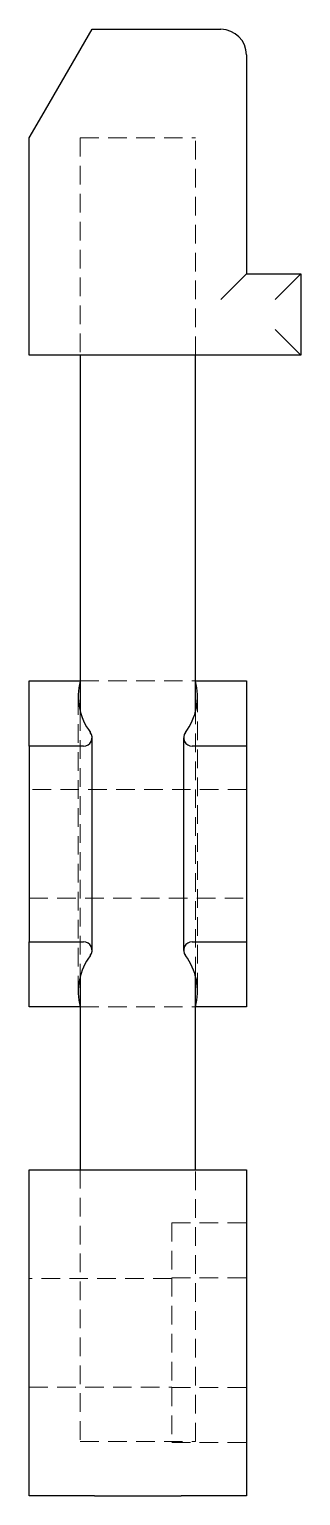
# Model space of a CAD drawing. Header units: millimetres. Extents: x 64 to 232, y 7 to 167.
# Drawn here: x 213.7 to 232.3, y 7 to 107 of the extents above.
import ezdxf

# ---------------------------------------------------------------- set-up
doc = ezdxf.new("R2010")
doc.units = ezdxf.units.MM
doc.linetypes.add('HIDDEN', pattern=[1.905, 1.27, -0.635])

msp = doc.modelspace()

# ---------------------------------------------------------------- linework, layer by layer
at = {"color": 7, "linetype": 'Continuous', "lineweight": 25}
for p, q in [((214.6, 101.07), (218.02, 107)), ((218.02, 107), (226.81, 107)), ((228.56, 105.25), (228.56, 101.07)), ((213.74, 99.59), (214.6, 101.07)), ((228.56, 101.07), (228.56, 90.33)), ((213.74, 86.53), (213.74, 99.59)), ((226.81, 88.58), (228.56, 90.33)), ((228.56, 90.33), (232.26, 90.33)), ((230.51, 88.58), (232.26, 90.33)), ((232.26, 90.33), (232.26, 84.78)), ((213.74, 84.78), (213.74, 86.53)), ((230.51, 86.53), (232.26, 84.78)), ((232.26, 84.78), (213.74, 84.78)), ((217.22, 84.78), (217.22, 60.42)), ((225.07, 60.42), (225.07, 84.78)), ((213.74, 58.11), (213.74, 62.56)), ((213.74, 62.56), (217.21, 62.56)), ((217.21, 62.56), (217.22, 62.56)), ((225.07, 62.56), (225.09, 62.56)), ((225.09, 62.56), (228.56, 62.56)), ((228.56, 62.56), (228.56, 58.11)), ((217.44, 58.11), (213.74, 58.11)), ((213.74, 58.11), (213.74, 44.78)), ((218.02, 44.19), (218.02, 58.69)), ((224.27, 58.69), (224.27, 44.19)), ((228.56, 58.11), (224.86, 58.11)), ((228.56, 58.11), (228.56, 44.78)), ((213.74, 40.33), (213.74, 44.78)), ((213.74, 44.78), (217.44, 44.78)), ((224.86, 44.78), (228.56, 44.78)), ((228.56, 44.78), (228.56, 40.33)), ((217.22, 42.47), (217.22, 29.22)), ((225.07, 29.22), (225.07, 42.47)), ((217.21, 40.33), (213.74, 40.33)), ((217.21, 40.33), (217.22, 40.33)), ((225.07, 40.33), (225.09, 40.33)), ((228.56, 40.33), (225.09, 40.33)), ((213.74, 7), (213.74, 29.22)), ((213.74, 29.22), (218.19, 29.22)), ((218.19, 29.22), (224.11, 29.22)), ((224.11, 29.22), (228.56, 29.22)), ((228.56, 29.22), (228.56, 7)), ((218.19, 7), (213.74, 7)), ((218.19, 7), (224.11, 7)), ((228.56, 7), (224.11, 7))]:
    msp.add_line(p, q, dxfattribs=at)
at = {"color": 7, "linetype": 'HIDDEN', "lineweight": 18}
for p, q in [((217.22, 99.59), (225.07, 99.59)), ((217.22, 99.59), (225.07, 99.59)), ((217.22, 99.59), (217.22, 84.78)), ((217.22, 99.59), (217.22, 84.78)), ((225.07, 84.78), (225.07, 99.59)), ((225.07, 84.78), (225.07, 99.59)), ((217.22, 62.56), (225.07, 62.56)), ((217.07, 61.51), (217.07, 41.38)), ((225.22, 41.38), (225.22, 61.51)), ((217.22, 60.42), (217.22, 42.47)), ((225.07, 42.47), (225.07, 60.42)), ((228.56, 55.15), (213.74, 55.15)), ((213.74, 47.74), (228.56, 47.74)), ((217.22, 40.33), (225.07, 40.33)), ((217.22, 29.22), (217.22, 10.7)), ((217.22, 29.22), (217.22, 10.7)), ((225.07, 10.7), (225.07, 29.22)), ((225.07, 10.7), (225.07, 29.22)), ((223.46, 25.6), (223.46, 21.85)), ((223.46, 25.6), (228.56, 25.6)), ((223.46, 21.81), (213.74, 21.81)), ((223.46, 21.85), (228.56, 21.85)), ((223.46, 21.85), (223.46, 14.37)), ((213.74, 14.41), (223.46, 14.41)), ((223.46, 14.37), (228.56, 14.37)), ((223.46, 14.37), (223.46, 10.63)), ((217.22, 10.7), (225.07, 10.7)), ((217.22, 10.7), (225.07, 10.7)), ((223.46, 10.63), (228.56, 10.63))]:
    msp.add_line(p, q, dxfattribs=at)
at = {"color": 7, "linetype": 'Continuous', "lineweight": 25}
for centre, radius, start, end in [((226.81, 105.25), 1.75, 0, 90), ((221.15, 61.51), 4.07, 165.1449, 217.2135), ((221.15, 61.51), 4.07, 322.7865, 14.8551), ((217.44, 58.69), 0.583, 270, 37.2135), ((224.86, 58.69), 0.583, 142.7865, 270), ((217.44, 44.19), 0.583, 322.7865, 90), ((224.86, 44.19), 0.583, 90, 217.2135), ((221.15, 41.38), 4.07, 142.7865, 194.8551), ((221.15, 41.38), 4.07, 345.1449, 37.2135)]:
    msp.add_arc(centre, radius, start, end, dxfattribs=at)

doc.saveas('drawing.dxf')
